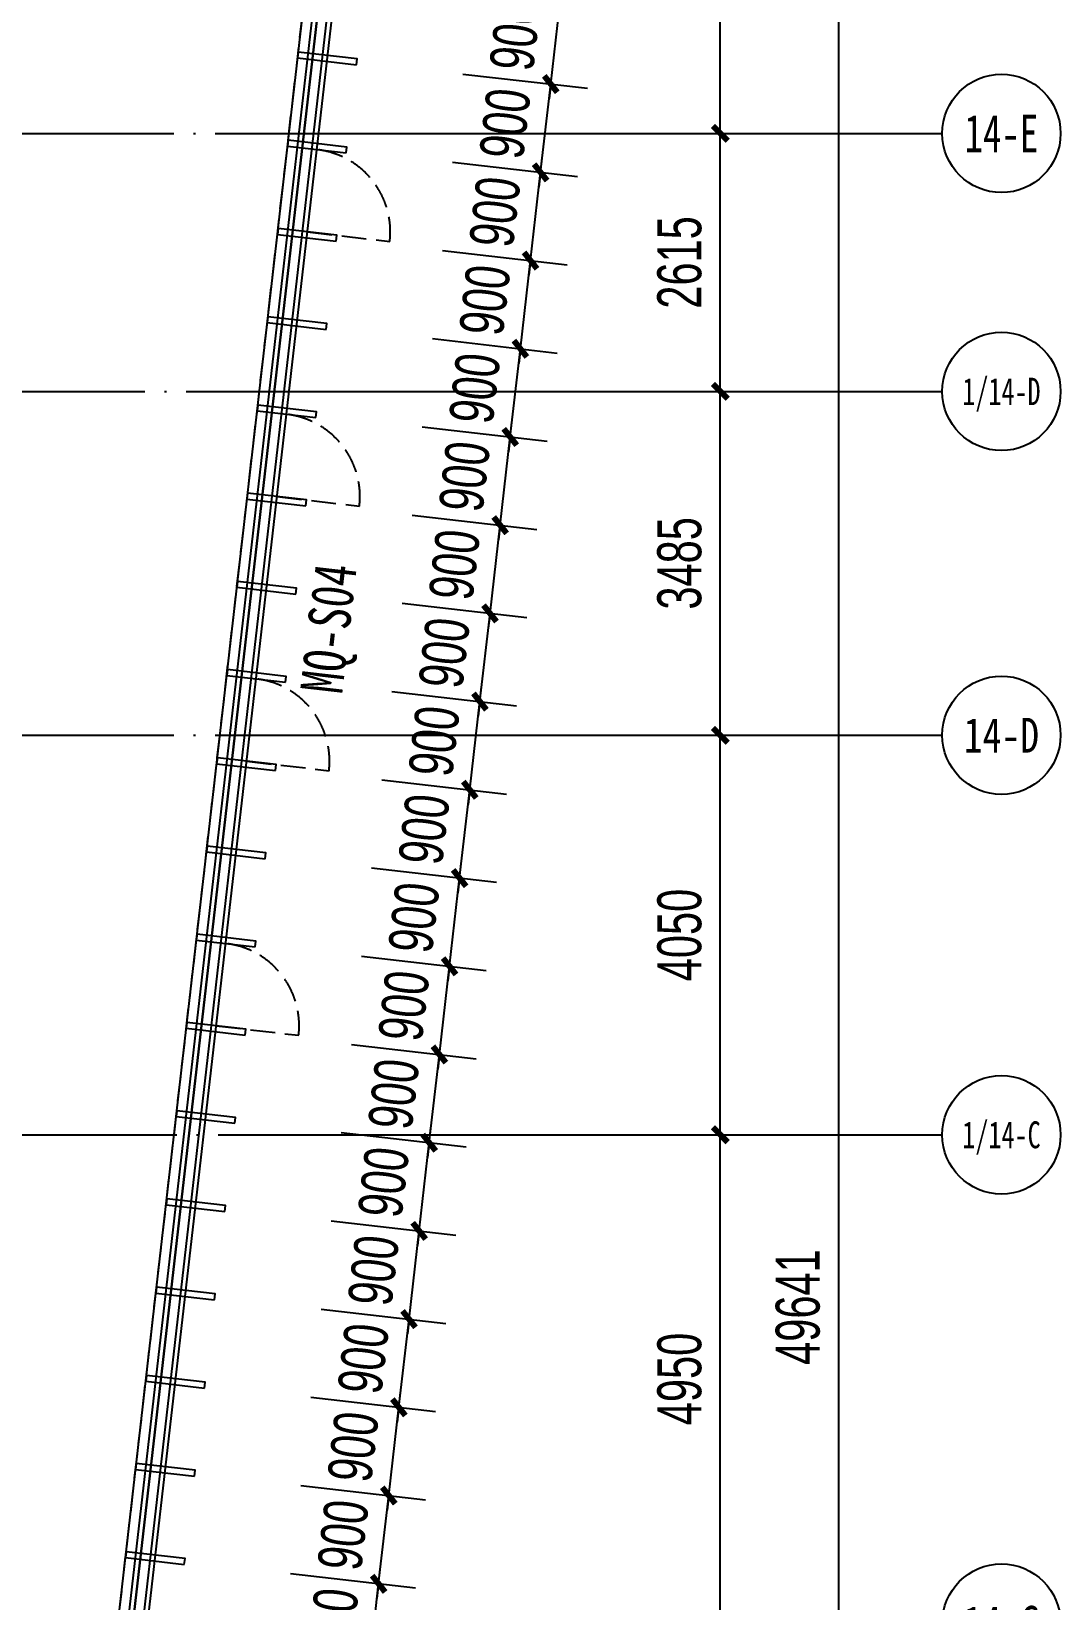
# Model space of a CAD drawing. Extents: x -409435 to 356702, y -107829 to 330904.
# Drawn here: x 117025 to 127460, y 106029 to 121934 of the extents above; entities that cross this region are included whole.
import ezdxf
from ezdxf.enums import TextEntityAlignment as Align
from ezdxf.xclip import XClip

# ---------------------------------------------------------------- set-up
doc = ezdxf.new("R2010")
doc.units = 0
doc.header["$LTSCALE"] = 1000
doc.header["$MEASUREMENT"] = 0
doc.header["$XCLIPFRAME"] = 0
for name, pattern in [('104-14# 核心筒$0$DOTE', [2.42, 2, -0.2, 0.02, -0.2]), ('14#楼幕墙$0$DASH', [0.35, 0.25, -0.1]), ('X-104 14#平面$0$$0$DASH', [0.35, 0.25, -0.1])]:
    doc.linetypes.add(name, pattern=pattern)
for name, color, linetype in [('01-标注_尺寸', 124, 'Continuous'), ('104-14# 核心筒$0$01-标注_轴线坐标', 132, 'Continuous'), ('104-14# 核心筒$0$A_AXIS-轴线', 36, '104-14# 核心筒$0$DOTE'), ('104-14# 核心筒$0$AXIS_TEXT', 7, 'Continuous'), ('14#楼幕墙$0$A-C_玻璃幕墙', 140, 'Continuous'), ('14#楼幕墙$0$A-C_窗', 140, 'Continuous'), ('AXIS_TEXT', 7, 'Continuous'), ('X-104 14#平面$0$02-TEXT_门窗', 151, 'Continuous'), ('X-104 14#平面$0$A-C_玻璃幕墙', 140, 'Continuous'), ('X-104 14#平面$0$A-TECH_结构', 21, 'Continuous')]:
    doc.layers.add(name, color=color, linetype=linetype)
doc.layers.add('X-104 14#平面$0$000套内', color=226, linetype='Continuous', lineweight=30, plot=False)
doc.styles.add('104-14# 核心筒$0$_TCH_AXIS', font='STXIHEI_0.TTF', dxfattribs={"width": 0.8})
doc.styles.add('104-14# 核心筒$0$_TCH_DIM_T3', font='ros.shx', dxfattribs={"width": 0.705882, "bigfont": 'jd.shx'})
doc.styles.add('_TCH_DIM_T3', font='ros.shx', dxfattribs={"width": 0.705882, "bigfont": 'jd.shx'})
doc.styles.add('COMPLEX', font='COMPLEX')
doc.styles.add('X-104 14#平面$0$_TCH_WINDOW', font='STXIHEI_0.TTF', dxfattribs={"width": 0.75, "height": 3.5})
doc.dimstyles.new('104-14# 核心筒$0$_TCH_ARCH&&150', dxfattribs={"dimtxt": 446.25, "dimasz": 150, "dimexe": 375, "dimexo": 450, "dimgap": 189.375, "dimtad": 1, "dimdec": 0, "dimzin": 0, "dimdsep": 46, "dimtxsty": '104-14# 核心筒$0$_TCH_DIM_T3', "dimblk": '104-14# 核心筒$0$_ArchTick', "dimcen": 0.09, "dimclrt": 7, "dimazin": 2, "dimtfac": 1, "dimtdec": 0, "dimtix": 1, "dimtmove": 2, "dimatfit": 3, "dimfxl": 0, "dimtolj": 1, "dimtzin": 0, "dimarcsym": 0})
doc.dimstyles.new('_TCH_ARCH&&150', dxfattribs={"dimtxt": 446.25, "dimasz": 150, "dimexe": 375, "dimexo": 450, "dimgap": 189.375, "dimtad": 1, "dimdec": 0, "dimzin": 0, "dimdsep": 46, "dimtxsty": '_TCH_DIM_T3', "dimblk": 'ARCHTICK', "dimcen": 0.09, "dimclrt": 7, "dimazin": 2, "dimtfac": 1, "dimtdec": 0, "dimtix": 1, "dimtmove": 2, "dimatfit": 3, "dimfxl": 0, "dimtolj": 1, "dimtzin": 0, "dimarcsym": 0})

# ---------------------------------------------------------------- blocks, each defined once
blk = doc.blocks.new('14#楼幕墙$0$A$C103B1A8E')
blk.add_lwpolyline([(0, 0), (60, 0), (60, 600), (0, 600)], close=True)
blk = doc.blocks.new('14#楼幕墙$0$A$C09283E46')
at = {"rotation": 80.9518973650202}
for p in [(81183, 30193), (81041, 29304), (80900, 28415), (80758, 27526), (80617, 26637), (80475, 25749), (80334, 24860), (80192, 23971), (80051, 23082), (79909, 22193), (79767, 21304), (79626, 20416), (79484, 19527), (79343, 18638), (79201, 17749), (79060, 16860), (78918, 15972), (78777, 15083)]:
    blk.add_blockref('14#楼幕墙$0$A$C103B1A8E', p, dxfattribs=at)
blk = doc.blocks.new('14#楼幕墙$0$A$C2CD63A88')
at = {"linetype": '14#楼幕墙$0$DASH'}
blk.add_lwpolyline([(0, 670), (0, -170)], dxfattribs=at)
blk.add_arc((0, 670), 840, 270, 0, dxfattribs=at)
blk = doc.blocks.new('14#楼幕墙')
at = {"layer": '14#楼幕墙$0$A-C_玻璃幕墙'}
for p, q in [((117563, 100200), (120742, 127895)), ((117344, 100044), (120524, 127748)), ((117508, 100161), (120687, 127858)), ((117234, 99966), (120415, 127674))]:
    blk.add_line(p, q, dxfattribs=at)
at = {"layer": '14#楼幕墙$0$A-C_玻璃幕墙', "rotation": 2.499999999999448}
blk.add_blockref('14#楼幕墙$0$A$C09283E46', (40532, 87891), dxfattribs=at)
at = {"layer": '14#楼幕墙$0$A-C_窗', "rotation": 83.45189736509042}
for p in [(120490, 119825), (120182, 117142), (119874, 114460), (119566, 111778)]:
    blk.add_blockref('14#楼幕墙$0$A$C2CD63A88', p, dxfattribs=at)
blk = doc.blocks.new('_AXISO')
blk.add_circle((0, 0), 0.5)
at = {"layer": 'AXIS_TEXT', "style": 'COMPLEX', "width": 1.041667}
blk.add_attdef('A', text='', height=0.56, dxfattribs=at).set_placement((-0.25, -0.28), (0.25, -0.28), align=Align.FIT)
blk = doc.blocks.new('104-14# 核心筒$0$_ArchTick')
at = {"color": 0, "linetype": 'ByBlock', "const_width": 0.4}
blk.add_lwpolyline([(-0.5, -0.5), (0.5, 0.5)], dxfattribs=at)
blk = doc.blocks.new('*D2749')
at = {"layer": '104-14# 核心筒$0$01-标注_轴线坐标', "color": 0, "lineweight": -2, "transparency": 16777216}
for p, q in [((120710, 133825), (125585, 133825)), ((125210, 84184), (125210, 133825)), ((120710, 84184), (125585, 84184))]:
    blk.add_line(p, q, dxfattribs=at)
at = {"layer": 'Defpoints', "color": 0, "transparency": 16777216}
for p in [(120260, 133825), (125210, 133825), (120260, 84184)]:
    blk.add_point(p, dxfattribs=at)
at = {"layer": '104-14# 核心筒$0$01-标注_轴线坐标', "color": 0, "lineweight": -2, "transparency": 16777216, "xscale": 150, "yscale": 150, "zscale": 150}
for p, rotation in [((125210, 133825), 90), ((125210, 84184), 270)]:
    blk.add_blockref('104-14# 核心筒$0$_ArchTick', p, dxfattribs=dict(at, rotation=rotation))
at = {"layer": '104-14# 核心筒$0$01-标注_轴线坐标', "color": 7, "transparency": 16777216, "insert": (124797, 109004), "char_height": 446.2, "attachment_point": 5, "rotation": 90, "style": '104-14# 核心筒$0$_TCH_DIM_T3'}
blk.add_mtext('\\A1;49641', dxfattribs=at)
blk = doc.blocks.new('*D2755')
at = {"layer": '104-14# 核心筒$0$01-标注_轴线坐标', "color": 0, "lineweight": -2, "transparency": 16777216}
for p, q in [((120710, 110750), (124385, 110750)), ((124010, 105800), (124010, 110750)), ((120710, 105800), (124385, 105800))]:
    blk.add_line(p, q, dxfattribs=at)
at = {"layer": 'Defpoints', "color": 0, "transparency": 16777216}
for p in [(120260, 110750), (124010, 110750), (120260, 105800)]:
    blk.add_point(p, dxfattribs=at)
at = {"layer": '104-14# 核心筒$0$01-标注_轴线坐标', "color": 0, "lineweight": -2, "transparency": 16777216, "xscale": 150, "yscale": 150, "zscale": 150}
for p, rotation in [((124010, 110750), 90), ((124010, 105800), 270)]:
    blk.add_blockref('104-14# 核心筒$0$_ArchTick', p, dxfattribs=dict(at, rotation=rotation))
at = {"layer": '104-14# 核心筒$0$01-标注_轴线坐标', "color": 7, "transparency": 16777216, "insert": (123597, 108275), "char_height": 446.2, "attachment_point": 5, "rotation": 90, "style": '104-14# 核心筒$0$_TCH_DIM_T3'}
blk.add_mtext('\\A1;4950', dxfattribs=at)
blk = doc.blocks.new('*D2756')
at = {"layer": '104-14# 核心筒$0$01-标注_轴线坐标', "color": 0, "lineweight": -2, "transparency": 16777216}
for p, q in [((120710, 114800), (124385, 114800)), ((124010, 110750), (124010, 114800)), ((120710, 110750), (124385, 110750))]:
    blk.add_line(p, q, dxfattribs=at)
at = {"layer": 'Defpoints', "color": 0, "transparency": 16777216}
for p in [(120260, 114800), (124010, 114800), (120260, 110750)]:
    blk.add_point(p, dxfattribs=at)
at = {"layer": '104-14# 核心筒$0$01-标注_轴线坐标', "color": 0, "lineweight": -2, "transparency": 16777216, "xscale": 150, "yscale": 150, "zscale": 150}
for p, rotation in [((124010, 114800), 90), ((124010, 110750), 270)]:
    blk.add_blockref('104-14# 核心筒$0$_ArchTick', p, dxfattribs=dict(at, rotation=rotation))
at = {"layer": '104-14# 核心筒$0$01-标注_轴线坐标', "color": 7, "transparency": 16777216, "insert": (123597, 112775), "char_height": 446.2, "attachment_point": 5, "rotation": 90, "style": '104-14# 核心筒$0$_TCH_DIM_T3'}
blk.add_mtext('\\A1;4050', dxfattribs=at)
blk = doc.blocks.new('*D2757')
at = {"layer": '104-14# 核心筒$0$01-标注_轴线坐标', "color": 0, "lineweight": -2, "transparency": 16777216}
for p, q in [((120710, 118285), (124385, 118285)), ((124010, 114800), (124010, 118285)), ((120710, 114800), (124385, 114800))]:
    blk.add_line(p, q, dxfattribs=at)
at = {"layer": 'Defpoints', "color": 0, "transparency": 16777216}
for p in [(120260, 118285), (124010, 118285), (120260, 114800)]:
    blk.add_point(p, dxfattribs=at)
at = {"layer": '104-14# 核心筒$0$01-标注_轴线坐标', "color": 0, "lineweight": -2, "transparency": 16777216, "xscale": 150, "yscale": 150, "zscale": 150}
for p, rotation in [((124010, 118285), 90), ((124010, 114800), 270)]:
    blk.add_blockref('104-14# 核心筒$0$_ArchTick', p, dxfattribs=dict(at, rotation=rotation))
at = {"layer": '104-14# 核心筒$0$01-标注_轴线坐标', "color": 7, "transparency": 16777216, "insert": (123597, 116542), "char_height": 446.2, "attachment_point": 5, "rotation": 90, "style": '104-14# 核心筒$0$_TCH_DIM_T3'}
blk.add_mtext('\\A1;3485', dxfattribs=at)
blk = doc.blocks.new('*D2758')
at = {"layer": '104-14# 核心筒$0$01-标注_轴线坐标', "color": 0, "lineweight": -2, "transparency": 16777216}
for p, q in [((120710, 120900), (124385, 120900)), ((124010, 118285), (124010, 120900)), ((120710, 118285), (124385, 118285))]:
    blk.add_line(p, q, dxfattribs=at)
at = {"layer": 'Defpoints', "color": 0, "transparency": 16777216}
for p in [(120260, 120900), (124010, 120900), (120260, 118285)]:
    blk.add_point(p, dxfattribs=at)
at = {"layer": '104-14# 核心筒$0$01-标注_轴线坐标', "color": 0, "lineweight": -2, "transparency": 16777216, "xscale": 150, "yscale": 150, "zscale": 150}
for p, rotation in [((124010, 120900), 90), ((124010, 118285), 270)]:
    blk.add_blockref('104-14# 核心筒$0$_ArchTick', p, dxfattribs=dict(at, rotation=rotation))
at = {"layer": '104-14# 核心筒$0$01-标注_轴线坐标', "color": 7, "transparency": 16777216, "insert": (123597, 119592), "char_height": 446.2, "attachment_point": 5, "rotation": 90, "style": '104-14# 核心筒$0$_TCH_DIM_T3'}
blk.add_mtext('\\A1;2615', dxfattribs=at)
blk = doc.blocks.new('*D2759')
at = {"layer": '104-14# 核心筒$0$01-标注_轴线坐标', "color": 0, "lineweight": -2, "transparency": 16777216}
for p, q in [((120710, 125010), (124385, 125010)), ((124010, 120900), (124010, 125010)), ((120710, 120900), (124385, 120900))]:
    blk.add_line(p, q, dxfattribs=at)
at = {"layer": 'Defpoints', "color": 0, "transparency": 16777216}
for p in [(120260, 125010), (124010, 125010), (120260, 120900)]:
    blk.add_point(p, dxfattribs=at)
at = {"layer": '104-14# 核心筒$0$01-标注_轴线坐标', "color": 0, "lineweight": -2, "transparency": 16777216, "xscale": 150, "yscale": 150, "zscale": 150}
for p, rotation in [((124010, 125010), 90), ((124010, 120900), 270)]:
    blk.add_blockref('104-14# 核心筒$0$_ArchTick', p, dxfattribs=dict(at, rotation=rotation))
at = {"layer": '104-14# 核心筒$0$01-标注_轴线坐标', "color": 7, "transparency": 16777216, "insert": (123597, 122955), "char_height": 446.2, "attachment_point": 5, "rotation": 90, "style": '104-14# 核心筒$0$_TCH_DIM_T3'}
blk.add_mtext('\\A1;4110', dxfattribs=at)
blk = doc.blocks.new('_ArchTick')
at = {"color": 0, "linetype": 'ByBlock', "const_width": 0.4}
blk.add_lwpolyline([(-0.5, -0.5), (0.5, 0.5)], dxfattribs=at)
blk = doc.blocks.new('*D1641')
at = {"layer": '01-标注_尺寸', "color": 0, "lineweight": -2, "transparency": 16777216}
for p, q in [((119654, 106302), (120919, 106157)), ((120546, 106199), (120563, 106348)), ((120444, 105305), (120546, 106199)), ((119551, 105408), (120816, 105263)), ((120444, 105305), (120426, 105156))]:
    blk.add_line(p, q, dxfattribs=at)
at = {"layer": 'Defpoints', "color": 0, "transparency": 16777216}
for p in [(119207, 106353), (120546, 106199), (119104, 105459)]:
    blk.add_point(p, dxfattribs=at)
at = {"layer": '01-标注_尺寸', "color": 0, "lineweight": -2, "transparency": 16777216, "xscale": 150, "yscale": 150, "zscale": 150}
for p, rotation in [((120546, 106199), 263.4518973646269), ((120444, 105305), 83.45189736462677)]:
    blk.add_blockref('_ArchTick', p, dxfattribs=dict(at, rotation=rotation))
at = {"layer": '01-标注_尺寸', "color": 7, "transparency": 16777216, "insert": (120085, 105799), "char_height": 446.2, "attachment_point": 5, "rotation": 83.4519, "style": '_TCH_DIM_T3'}
blk.add_mtext('\\A1;900', dxfattribs=at)
blk = doc.blocks.new('*D1642')
at = {"layer": '01-标注_尺寸', "color": 0, "lineweight": -2, "transparency": 16777216}
for p, q in [((120649, 107094), (120666, 107243)), ((119757, 107196), (121021, 107051)), ((120546, 106199), (120649, 107094)), ((119654, 106302), (120919, 106157)), ((120546, 106199), (120529, 106050))]:
    blk.add_line(p, q, dxfattribs=at)
at = {"layer": 'Defpoints', "color": 0, "transparency": 16777216}
for p in [(119310, 107247), (120649, 107094), (119207, 106353)]:
    blk.add_point(p, dxfattribs=at)
at = {"layer": '01-标注_尺寸', "color": 0, "lineweight": -2, "transparency": 16777216, "xscale": 150, "yscale": 150, "zscale": 150}
for p, rotation in [((120649, 107094), 263.4518973646267), ((120546, 106199), 83.4518973646267)]:
    blk.add_blockref('_ArchTick', p, dxfattribs=dict(at, rotation=rotation))
at = {"layer": '01-标注_尺寸', "color": 7, "transparency": 16777216, "insert": (120188, 106694), "char_height": 446.2, "attachment_point": 5, "rotation": 83.4519, "style": '_TCH_DIM_T3'}
blk.add_mtext('\\A1;900', dxfattribs=at)
blk = doc.blocks.new('*D1643')
at = {"layer": '01-标注_尺寸', "color": 0, "lineweight": -2, "transparency": 16777216}
for p, q in [((119859, 108090), (121124, 107945)), ((120751, 107988), (120769, 108137)), ((120649, 107094), (120751, 107988)), ((119757, 107196), (121021, 107051)), ((120649, 107094), (120632, 106945))]:
    blk.add_line(p, q, dxfattribs=at)
at = {"layer": 'Defpoints', "color": 0, "transparency": 16777216}
for p in [(119412, 108141), (120751, 107988), (119310, 107247)]:
    blk.add_point(p, dxfattribs=at)
at = {"layer": '01-标注_尺寸', "color": 0, "lineweight": -2, "transparency": 16777216, "xscale": 150, "yscale": 150, "zscale": 150}
for p, rotation in [((120751, 107988), 263.4518973646259), ((120649, 107094), 83.4518973646259)]:
    blk.add_blockref('_ArchTick', p, dxfattribs=dict(at, rotation=rotation))
at = {"layer": '01-标注_尺寸', "color": 7, "transparency": 16777216, "insert": (120290, 107588), "char_height": 446.2, "attachment_point": 5, "rotation": 83.4519, "style": '_TCH_DIM_T3'}
blk.add_mtext('\\A1;900', dxfattribs=at)
blk = doc.blocks.new('*D1644')
at = {"layer": '01-标注_尺寸', "color": 0, "lineweight": -2, "transparency": 16777216}
for p, q in [((119962, 108984), (121227, 108839)), ((120854, 108882), (120871, 109031)), ((120751, 107988), (120854, 108882)), ((119859, 108090), (121124, 107945)), ((120751, 107988), (120734, 107839))]:
    blk.add_line(p, q, dxfattribs=at)
at = {"layer": 'Defpoints', "color": 0, "transparency": 16777216}
for p in [(119515, 109036), (120854, 108882), (119412, 108141)]:
    blk.add_point(p, dxfattribs=at)
at = {"layer": '01-标注_尺寸', "color": 0, "lineweight": -2, "transparency": 16777216, "xscale": 150, "yscale": 150, "zscale": 150}
for p, rotation in [((120854, 108882), 263.4518973646267), ((120751, 107988), 83.45189736462677)]:
    blk.add_blockref('_ArchTick', p, dxfattribs=dict(at, rotation=rotation))
at = {"layer": '01-标注_尺寸', "color": 7, "transparency": 16777216, "insert": (120393, 108482), "char_height": 446.2, "attachment_point": 5, "rotation": 83.4519, "style": '_TCH_DIM_T3'}
blk.add_mtext('\\A1;900', dxfattribs=at)
blk = doc.blocks.new('*D1645')
at = {"layer": '01-标注_尺寸', "color": 0, "lineweight": -2, "transparency": 16777216}
for p, q in [((120957, 109776), (120974, 109925)), ((120065, 109878), (121329, 109733)), ((120854, 108882), (120957, 109776)), ((119962, 108984), (121227, 108839)), ((120854, 108882), (120837, 108733))]:
    blk.add_line(p, q, dxfattribs=at)
at = {"layer": 'Defpoints', "color": 0, "transparency": 16777216}
for p in [(119617, 109930), (120957, 109776), (119515, 109036)]:
    blk.add_point(p, dxfattribs=at)
at = {"layer": '01-标注_尺寸', "color": 0, "lineweight": -2, "transparency": 16777216, "xscale": 150, "yscale": 150, "zscale": 150}
for p, rotation in [((120957, 109776), 263.4518973646271), ((120854, 108882), 83.4518973646271)]:
    blk.add_blockref('_ArchTick', p, dxfattribs=dict(at, rotation=rotation))
at = {"layer": '01-标注_尺寸', "color": 7, "transparency": 16777216, "insert": (120496, 109376), "char_height": 446.2, "attachment_point": 5, "rotation": 83.4519, "style": '_TCH_DIM_T3'}
blk.add_mtext('\\A1;900', dxfattribs=at)
blk = doc.blocks.new('*D1646')
at = {"layer": '01-标注_尺寸', "color": 0, "lineweight": -2, "transparency": 16777216}
for p, q in [((120167, 110772), (121432, 110627)), ((121059, 110670), (121076, 110819)), ((120957, 109776), (121059, 110670)), ((120065, 109878), (121329, 109733)), ((120957, 109776), (120940, 109627))]:
    blk.add_line(p, q, dxfattribs=at)
at = {"layer": 'Defpoints', "color": 0, "transparency": 16777216}
for p in [(119720, 110824), (121059, 110670), (119617, 109930)]:
    blk.add_point(p, dxfattribs=at)
at = {"layer": '01-标注_尺寸', "color": 0, "lineweight": -2, "transparency": 16777216, "xscale": 150, "yscale": 150, "zscale": 150}
for p, rotation in [((121059, 110670), 263.451897364627), ((120957, 109776), 83.45189736462703)]:
    blk.add_blockref('_ArchTick', p, dxfattribs=dict(at, rotation=rotation))
at = {"layer": '01-标注_尺寸', "color": 7, "transparency": 16777216, "insert": (120598, 110270), "char_height": 446.2, "attachment_point": 5, "rotation": 83.4519, "style": '_TCH_DIM_T3'}
blk.add_mtext('\\A1;900', dxfattribs=at)
blk = doc.blocks.new('*D1647')
at = {"layer": '01-标注_尺寸', "color": 0, "lineweight": -2, "transparency": 16777216}
for p, q in [((120270, 111667), (121535, 111521)), ((121162, 111564), (121179, 111713)), ((121059, 110670), (121162, 111564)), ((120167, 110772), (121432, 110627)), ((121059, 110670), (121042, 110521))]:
    blk.add_line(p, q, dxfattribs=at)
at = {"layer": 'Defpoints', "color": 0, "transparency": 16777216}
for p in [(119823, 111718), (121162, 111564), (119720, 110824)]:
    blk.add_point(p, dxfattribs=at)
at = {"layer": '01-标注_尺寸', "color": 0, "lineweight": -2, "transparency": 16777216, "xscale": 150, "yscale": 150, "zscale": 150}
for p, rotation in [((121162, 111564), 263.4518973646262), ((121059, 110670), 83.45189736462622)]:
    blk.add_blockref('_ArchTick', p, dxfattribs=dict(at, rotation=rotation))
at = {"layer": '01-标注_尺寸', "color": 7, "transparency": 16777216, "insert": (120701, 111164), "char_height": 446.2, "attachment_point": 5, "rotation": 83.4519, "style": '_TCH_DIM_T3'}
blk.add_mtext('\\A1;900', dxfattribs=at)
blk = doc.blocks.new('*D1648')
at = {"layer": '01-标注_尺寸', "color": 0, "lineweight": -2, "transparency": 16777216}
for p, q in [((120372, 112561), (121637, 112416)), ((121162, 111564), (121265, 112458)), ((121265, 112458), (121282, 112607)), ((120270, 111667), (121535, 111521)), ((121162, 111564), (121145, 111415))]:
    blk.add_line(p, q, dxfattribs=at)
at = {"layer": 'Defpoints', "color": 0, "transparency": 16777216}
for p in [(119925, 112612), (121265, 112458), (119823, 111718)]:
    blk.add_point(p, dxfattribs=at)
at = {"layer": '01-标注_尺寸', "color": 0, "lineweight": -2, "transparency": 16777216, "xscale": 150, "yscale": 150, "zscale": 150}
for p, rotation in [((121265, 112458), 263.4518973646265), ((121162, 111564), 83.45189736462648)]:
    blk.add_blockref('_ArchTick', p, dxfattribs=dict(at, rotation=rotation))
at = {"layer": '01-标注_尺寸', "color": 7, "transparency": 16777216, "insert": (120804, 112058), "char_height": 446.2, "attachment_point": 5, "rotation": 83.4519, "style": '_TCH_DIM_T3'}
blk.add_mtext('\\A1;900', dxfattribs=at)
blk = doc.blocks.new('*D1649')
at = {"layer": '01-标注_尺寸', "color": 0, "lineweight": -2, "transparency": 16777216}
for p, q in [((120475, 113455), (121740, 113310)), ((121367, 113352), (121384, 113501)), ((121265, 112458), (121367, 113352)), ((120372, 112561), (121637, 112416)), ((121265, 112458), (121248, 112309))]:
    blk.add_line(p, q, dxfattribs=at)
at = {"layer": 'Defpoints', "color": 0, "transparency": 16777216}
for p in [(120028, 113506), (121367, 113352), (119925, 112612)]:
    blk.add_point(p, dxfattribs=at)
at = {"layer": '01-标注_尺寸', "color": 0, "lineweight": -2, "transparency": 16777216, "xscale": 150, "yscale": 150, "zscale": 150}
for p, rotation in [((121367, 113352), 263.4518973646269), ((121265, 112458), 83.45189736462677)]:
    blk.add_blockref('_ArchTick', p, dxfattribs=dict(at, rotation=rotation))
at = {"layer": '01-标注_尺寸', "color": 7, "transparency": 16777216, "insert": (120906, 112952), "char_height": 446.2, "attachment_point": 5, "rotation": 83.4519, "style": '_TCH_DIM_T3'}
blk.add_mtext('\\A1;900', dxfattribs=at)
blk = doc.blocks.new('*D1650')
at = {"layer": '01-标注_尺寸', "color": 0, "lineweight": -2, "transparency": 16777216}
for p, q in [((121470, 114247), (121487, 114396)), ((120578, 114349), (121842, 114204)), ((121367, 113352), (121470, 114247)), ((120475, 113455), (121740, 113310)), ((121367, 113352), (121350, 113203))]:
    blk.add_line(p, q, dxfattribs=at)
at = {"layer": 'Defpoints', "color": 0, "transparency": 16777216}
for p in [(120131, 114400), (121470, 114247), (120028, 113506)]:
    blk.add_point(p, dxfattribs=at)
at = {"layer": '01-标注_尺寸', "color": 0, "lineweight": -2, "transparency": 16777216, "xscale": 150, "yscale": 150, "zscale": 150}
for p, rotation in [((121470, 114247), 263.4518973646266), ((121367, 113352), 83.45189736462663)]:
    blk.add_blockref('_ArchTick', p, dxfattribs=dict(at, rotation=rotation))
at = {"layer": '01-标注_尺寸', "color": 7, "transparency": 16777216, "insert": (121009, 113847), "char_height": 446.2, "attachment_point": 5, "rotation": 83.4519, "style": '_TCH_DIM_T3'}
blk.add_mtext('\\A1;900', dxfattribs=at)
blk = doc.blocks.new('*D1651')
at = {"layer": '01-标注_尺寸', "color": 0, "lineweight": -2, "transparency": 16777216}
for p, q in [((120680, 115243), (121945, 115098)), ((121573, 115141), (121590, 115290)), ((121470, 114247), (121573, 115141)), ((120578, 114349), (121842, 114204)), ((121470, 114247), (121453, 114098))]:
    blk.add_line(p, q, dxfattribs=at)
at = {"layer": 'Defpoints', "color": 0, "transparency": 16777216}
for p in [(120233, 115294), (121573, 115141), (120131, 114400)]:
    blk.add_point(p, dxfattribs=at)
at = {"layer": '01-标注_尺寸', "color": 0, "lineweight": -2, "transparency": 16777216, "xscale": 150, "yscale": 150, "zscale": 150}
for p, rotation in [((121573, 115141), 263.4518973646274), ((121470, 114247), 83.45189736462743)]:
    blk.add_blockref('_ArchTick', p, dxfattribs=dict(at, rotation=rotation))
at = {"layer": '01-标注_尺寸', "color": 7, "transparency": 16777216, "insert": (121111, 114741), "char_height": 446.2, "attachment_point": 5, "rotation": 83.4519, "style": '_TCH_DIM_T3'}
blk.add_mtext('\\A1;900', dxfattribs=at)
blk = doc.blocks.new('*D1652')
at = {"layer": '01-标注_尺寸', "color": 0, "lineweight": -2, "transparency": 16777216}
for p, q in [((120783, 116137), (122048, 115992)), ((121675, 116035), (121692, 116184)), ((121573, 115141), (121675, 116035)), ((120680, 115243), (121945, 115098)), ((121573, 115141), (121555, 114992))]:
    blk.add_line(p, q, dxfattribs=at)
at = {"layer": 'Defpoints', "color": 0, "transparency": 16777216}
for p in [(120336, 116189), (121675, 116035), (120233, 115294)]:
    blk.add_point(p, dxfattribs=at)
at = {"layer": '01-标注_尺寸', "color": 0, "lineweight": -2, "transparency": 16777216, "xscale": 150, "yscale": 150, "zscale": 150}
for p, rotation in [((121675, 116035), 263.4518973646266), ((121573, 115141), 83.45189736462663)]:
    blk.add_blockref('_ArchTick', p, dxfattribs=dict(at, rotation=rotation))
at = {"layer": '01-标注_尺寸', "color": 7, "transparency": 16777216, "insert": (121214, 115635), "char_height": 446.2, "attachment_point": 5, "rotation": 83.4519, "style": '_TCH_DIM_T3'}
blk.add_mtext('\\A1;900', dxfattribs=at)
blk = doc.blocks.new('*D1653')
at = {"layer": '01-标注_尺寸', "color": 0, "lineweight": -2, "transparency": 16777216}
for p, q in [((121778, 116929), (121795, 117078)), ((120886, 117031), (122150, 116886)), ((121675, 116035), (121778, 116929)), ((120783, 116137), (122048, 115992)), ((121675, 116035), (121658, 115886))]:
    blk.add_line(p, q, dxfattribs=at)
at = {"layer": 'Defpoints', "color": 0, "transparency": 16777216}
for p in [(120439, 117083), (121778, 116929), (120336, 116189)]:
    blk.add_point(p, dxfattribs=at)
at = {"layer": '01-标注_尺寸', "color": 0, "lineweight": -2, "transparency": 16777216, "xscale": 150, "yscale": 150, "zscale": 150}
for p, rotation in [((121778, 116929), 263.4518973646261), ((121675, 116035), 83.45189736462608)]:
    blk.add_blockref('_ArchTick', p, dxfattribs=dict(at, rotation=rotation))
at = {"layer": '01-标注_尺寸', "color": 7, "transparency": 16777216, "insert": (121317, 116529), "char_height": 446.2, "attachment_point": 5, "rotation": 83.4519, "style": '_TCH_DIM_T3'}
blk.add_mtext('\\A1;900', dxfattribs=at)
blk = doc.blocks.new('*D1654')
at = {"layer": '01-标注_尺寸', "color": 0, "lineweight": -2, "transparency": 16777216}
for p, q in [((120988, 117925), (122253, 117780)), ((121880, 117823), (121898, 117972)), ((121778, 116929), (121880, 117823)), ((120886, 117031), (122150, 116886)), ((121778, 116929), (121761, 116780))]:
    blk.add_line(p, q, dxfattribs=at)
at = {"layer": 'Defpoints', "color": 0, "transparency": 16777216}
for p in [(120541, 117977), (121880, 117823), (120439, 117083)]:
    blk.add_point(p, dxfattribs=at)
at = {"layer": '01-标注_尺寸', "color": 0, "lineweight": -2, "transparency": 16777216, "xscale": 150, "yscale": 150, "zscale": 150}
for p, rotation in [((121880, 117823), 263.4518973646265), ((121778, 116929), 83.45189736462655)]:
    blk.add_blockref('_ArchTick', p, dxfattribs=dict(at, rotation=rotation))
at = {"layer": '01-标注_尺寸', "color": 7, "transparency": 16777216, "insert": (121419, 117423), "char_height": 446.2, "attachment_point": 5, "rotation": 83.4519, "style": '_TCH_DIM_T3'}
blk.add_mtext('\\A1;900', dxfattribs=at)
blk = doc.blocks.new('*D1655')
at = {"layer": '01-标注_尺寸', "color": 0, "lineweight": -2, "transparency": 16777216}
for p, q in [((121091, 118820), (122356, 118674)), ((121983, 118717), (122000, 118866)), ((121880, 117823), (121983, 118717)), ((120988, 117925), (122253, 117780)), ((121880, 117823), (121863, 117674))]:
    blk.add_line(p, q, dxfattribs=at)
at = {"layer": 'Defpoints', "color": 0, "transparency": 16777216}
for p in [(120644, 118871), (121983, 118717), (120541, 117977)]:
    blk.add_point(p, dxfattribs=at)
at = {"layer": '01-标注_尺寸', "color": 0, "lineweight": -2, "transparency": 16777216, "xscale": 150, "yscale": 150, "zscale": 150}
for p, rotation in [((121983, 118717), 263.4518973646274), ((121880, 117823), 83.45189736462743)]:
    blk.add_blockref('_ArchTick', p, dxfattribs=dict(at, rotation=rotation))
at = {"layer": '01-标注_尺寸', "color": 7, "transparency": 16777216, "insert": (121522, 118317), "char_height": 446.2, "attachment_point": 5, "rotation": 83.4519, "style": '_TCH_DIM_T3'}
blk.add_mtext('\\A1;900', dxfattribs=at)
blk = doc.blocks.new('*D1656')
at = {"layer": '01-标注_尺寸', "color": 0, "lineweight": -2, "transparency": 16777216}
for p, q in [((121193, 119714), (122458, 119569)), ((121983, 118717), (122086, 119611)), ((122086, 119611), (122103, 119760)), ((121091, 118820), (122356, 118674)), ((121983, 118717), (121966, 118568))]:
    blk.add_line(p, q, dxfattribs=at)
at = {"layer": 'Defpoints', "color": 0, "transparency": 16777216}
for p in [(120746, 119765), (122086, 119611), (120644, 118871)]:
    blk.add_point(p, dxfattribs=at)
at = {"layer": '01-标注_尺寸', "color": 0, "lineweight": -2, "transparency": 16777216, "xscale": 150, "yscale": 150, "zscale": 150}
for p, rotation in [((122086, 119611), 263.4518973646269), ((121983, 118717), 83.45189736462677)]:
    blk.add_blockref('_ArchTick', p, dxfattribs=dict(at, rotation=rotation))
at = {"layer": '01-标注_尺寸', "color": 7, "transparency": 16777216, "insert": (121625, 119211), "char_height": 446.2, "attachment_point": 5, "rotation": 83.4519, "style": '_TCH_DIM_T3'}
blk.add_mtext('\\A1;900', dxfattribs=at)
blk = doc.blocks.new('*D1657')
at = {"layer": '01-标注_尺寸', "color": 0, "lineweight": -2, "transparency": 16777216}
for p, q in [((121296, 120608), (122561, 120463)), ((122188, 120505), (122205, 120654)), ((122086, 119611), (122188, 120505)), ((121193, 119714), (122458, 119569)), ((122086, 119611), (122069, 119462))]:
    blk.add_line(p, q, dxfattribs=at)
at = {"layer": 'Defpoints', "color": 0, "transparency": 16777216}
for p in [(120849, 120659), (122188, 120505), (120746, 119765)]:
    blk.add_point(p, dxfattribs=at)
at = {"layer": '01-标注_尺寸', "color": 0, "lineweight": -2, "transparency": 16777216, "xscale": 150, "yscale": 150, "zscale": 150}
for p, rotation in [((122188, 120505), 263.4518973646262), ((122086, 119611), 83.45189736462622)]:
    blk.add_blockref('_ArchTick', p, dxfattribs=dict(at, rotation=rotation))
at = {"layer": '01-标注_尺寸', "color": 7, "transparency": 16777216, "insert": (121727, 120105), "char_height": 446.2, "attachment_point": 5, "rotation": 83.4519, "style": '_TCH_DIM_T3'}
blk.add_mtext('\\A1;900', dxfattribs=at)
blk = doc.blocks.new('*D1658')
at = {"layer": '01-标注_尺寸', "color": 0, "lineweight": -2, "transparency": 16777216}
for p, q in [((122291, 121400), (122308, 121549)), ((121399, 121502), (122664, 121357)), ((122188, 120505), (122291, 121400)), ((121296, 120608), (122561, 120463)), ((122188, 120505), (122171, 120356))]:
    blk.add_line(p, q, dxfattribs=at)
at = {"layer": 'Defpoints', "color": 0, "transparency": 16777216}
for p in [(120952, 121553), (122291, 121400), (120849, 120659)]:
    blk.add_point(p, dxfattribs=at)
at = {"layer": '01-标注_尺寸', "color": 0, "lineweight": -2, "transparency": 16777216, "xscale": 150, "yscale": 150, "zscale": 150}
for p, rotation in [((122291, 121400), 263.4518973646269), ((122188, 120505), 83.45189736462677)]:
    blk.add_blockref('_ArchTick', p, dxfattribs=dict(at, rotation=rotation))
at = {"layer": '01-标注_尺寸', "color": 7, "transparency": 16777216, "insert": (121830, 121000), "char_height": 446.2, "attachment_point": 5, "rotation": 83.4519, "style": '_TCH_DIM_T3'}
blk.add_mtext('\\A1;900', dxfattribs=at)
blk = doc.blocks.new('*D1659')
at = {"layer": '01-标注_尺寸', "color": 0, "lineweight": -2, "transparency": 16777216}
for p, q in [((121501, 122396), (122766, 122251)), ((122394, 122294), (122411, 122443)), ((122291, 121400), (122394, 122294)), ((121399, 121502), (122664, 121357)), ((122291, 121400), (122274, 121251))]:
    blk.add_line(p, q, dxfattribs=at)
at = {"layer": 'Defpoints', "color": 0, "transparency": 16777216}
for p in [(121054, 122447), (122394, 122294), (120952, 121553)]:
    blk.add_point(p, dxfattribs=at)
at = {"layer": '01-标注_尺寸', "color": 0, "lineweight": -2, "transparency": 16777216, "xscale": 150, "yscale": 150, "zscale": 150}
for p, rotation in [((122394, 122294), 263.451897364627), ((122291, 121400), 83.45189736462703)]:
    blk.add_blockref('_ArchTick', p, dxfattribs=dict(at, rotation=rotation))
at = {"layer": '01-标注_尺寸', "color": 7, "transparency": 16777216, "insert": (121932, 121894), "char_height": 446.2, "attachment_point": 5, "rotation": 83.4519, "style": '_TCH_DIM_T3'}
blk.add_mtext('\\A1;900', dxfattribs=at)
blk = doc.blocks.new('104-14# 核心筒')
at = {"layer": '104-14# 核心筒$0$01-标注_轴线坐标'}
for p, q in [((120259.9, 120900), (126259.9, 120900)), ((120259.9, 118284.9), (126259.9, 118284.9)), ((120259.9, 114800), (126259.9, 114800)), ((120259.9, 110750), (126259.9, 110750))]:
    blk.add_line(p, q, dxfattribs=at)
at = {"layer": '104-14# 核心筒$0$A_AXIS-轴线'}
for p, q in [((-9370.1, 120900), (120259.9, 120900)), ((106496.4, 118284.9), (120259.9, 118284.9)), ((-9370.1, 114800), (120259.9, 114800)), ((104400, 110750), (120259.9, 110750))]:
    blk.add_line(p, q, dxfattribs=at)
at = {"layer": '104-14# 核心筒$0$01-标注_轴线坐标'}
ref = blk.add_blockref('_AXISO', (126859.9, 120900), dxfattribs=dict(at, xscale=1200, yscale=1200, zscale=1200))
ref.add_attrib('A', '14-E', dxfattribs={"layer": '104-14# 核心筒$0$AXIS_TEXT', "height": 382.63, "style": '104-14# 核心筒$0$_TCH_AXIS', "width": 0.923518}).set_placement((126486, 120708.7), (127233.8, 120708.7), align=Align.FIT)
ref = blk.add_blockref('_AXISO', (126859.9, 118284.9), dxfattribs=dict(at, xscale=1200, yscale=1200, zscale=1200))
ref.add_attrib('A', '1/14-D', dxfattribs={"layer": '104-14# 核心筒$0$AXIS_TEXT', "height": 277.29, "style": '104-14# 核心筒$0$_TCH_AXIS', "width": 0.840955}).set_placement((126463.5, 118146.2), (127256.4, 118146.2), align=Align.FIT)
ref = blk.add_blockref('_AXISO', (126859.9, 114800), dxfattribs=dict(at, xscale=1200, yscale=1200, zscale=1200))
ref.add_attrib('A', '14-D', dxfattribs={"layer": '104-14# 核心筒$0$AXIS_TEXT', "height": 352.49, "style": '104-14# 核心筒$0$_TCH_AXIS', "width": 0.92479}).set_placement((126478.7, 114623.8), (127241.2, 114623.8), align=Align.FIT)
ref = blk.add_blockref('_AXISO', (126859.9, 110750), dxfattribs=dict(at, xscale=1200, yscale=1200, zscale=1200))
ref.add_attrib('A', '1/14-C', dxfattribs={"layer": '104-14# 核心筒$0$AXIS_TEXT', "height": 272.08, "style": '104-14# 核心筒$0$_TCH_AXIS', "width": 0.840739}).set_placement((126462.6, 110614), (127257.3, 110614), align=Align.FIT)
ref = blk.add_blockref('_AXISO', (126859.9, 105800), dxfattribs=dict(at, xscale=1200, yscale=1200, zscale=1200))
ref.add_attrib('A', '14-C', dxfattribs={"layer": '104-14# 核心筒$0$AXIS_TEXT', "height": 350.32, "style": '104-14# 核心筒$0$_TCH_AXIS', "width": 0.90321}).set_placement((126478.2, 105624.8), (127241.7, 105624.8), align=Align.FIT)
for p1, p2, distance, picture, middle in [((120259.9, 84183.6), (120259.9, 133825), -4950, '*D2749', (124797.4, 109004.3)), ((120259.9, 120900), (120259.9, 125010.4), -3750, '*D2759', (123597.4, 122955.2)), ((120259.9, 118284.9), (120259.9, 120900), -3750, '*D2758', (123597.4, 119592.4)), ((120259.9, 114800), (120259.9, 118284.9), -3750, '*D2757', (123597.4, 116542.4)), ((120259.9, 110750), (120259.9, 114800), -3750, '*D2756', (123597.4, 112775)), ((120259.9, 105800), (120259.9, 110750), -3750, '*D2755', (123597.4, 108275))]:
    dim = blk.add_aligned_dim(p1=p1, p2=p2, distance=distance, dimstyle='104-14# 核心筒$0$_TCH_ARCH&&150', dxfattribs=at)
    dim.commit()
    dim.dimension.update_dxf_attribs({"geometry": picture, "text_midpoint": middle})
blk = doc.blocks.new('X-104 14#平面')
at = {"layer": 'X-104 14#平面$0$000套内'}
blk.add_lwpolyline([(115950, 101100), (117513.1, 101081.9), (120578.2, 127784.4), (99531.2, 133640.3), (92084.5, 106875.7), (95700, 103260.2), (95700, 110500), (98900, 110500), (98900, 110500), (110900, 110500), (110900, 111900), (115950, 111900)], close=True, dxfattribs=at)
at = {"layer": 'X-104 14#平面$0$A-C_玻璃幕墙'}
blk.add_lwpolyline([(109062.3, 84667.9), (119297.3, 99814.5), (117562.9, 100200.5), (120741.8, 127894.6), (99426.9, 133825), (92631.2, 109400), (86987.2, 109400), (86987.2, 110600), (8392.2, 110600), (5688.7, 97881.2), (-2733.6, 99671.4), (-6009.8, 84258.3), (40178.1, 86274.9), (39845.1, 84183.6), (83845.6, 86452.5)], close=True, dxfattribs=at)
at = {"layer": 'X-104 14#平面$0$A-TECH_结构', "linetype": 'X-104 14#平面$0$$0$DASH'}
blk.add_lwpolyline([(120414.6, 127674.3), (99635.5, 133455.6), (96317.6, 121532.1), (85624.2, 124507.3), (87140.3, 129956.4), (83582.3, 130946.3), (66456.4, 115400), (609.3, 115400), (8.3, 112572.3), (4214.3, 111678.3), (1409.8, 98484.1), (-2502.5, 99315.7), (-5635.8, 84574.9), (40532.1, 86590.6), (40199.6, 84502.3), (83848.5, 86753.1), (108910.7, 84979.4), (118802, 99617.3), (117234.1, 99966.3)], close=True, dxfattribs=at)
ref = blk.add_blockref('104-14# 核心筒', (0, 0))
XClip(ref).set_block_clipping_path([(-38664.3623821461, -25500), (139216.5485069363, 330900)])
blk.add_blockref('14#楼幕墙', (0, 0))
at = {"layer": 'X-104 14#平面$0$02-TEXT_门窗', "style": 'X-104 14#平面$0$_TCH_WINDOW', "width": 0.75}
blk.add_text('MQ-S04', height=428.14, rotation=83.4519, dxfattribs=at).set_placement((120175.5, 115206.7))

msp = doc.modelspace()

# ---------------------------------------------------------------- block references
msp.add_blockref('X-104 14#平面', (0, 0))

# ---------------------------------------------------------------- dimensions: what is measured, and where the dimension line sits
at = {"layer": '01-标注_尺寸'}
for p1, p2, picture, middle in [((120951.7, 121553.3), (121054.3, 122447.5), '*D1659', (121932.5, 121893.7)), ((120849.1, 120659.2), (120951.7, 121553.3), '*D1658', (121829.9, 120999.6)), ((120746.4, 119765.1), (120849.1, 120659.2), '*D1657', (121727.2, 120105.4)), ((120643.8, 118870.9), (120746.4, 119765.1), '*D1656', (121624.6, 119211.3)), ((120541.2, 117976.8), (120643.8, 118870.9), '*D1655', (121522, 118317.2)), ((120438.5, 117082.7), (120541.2, 117976.8), '*D1654', (121419.3, 117423.1)), ((120335.9, 116188.6), (120438.5, 117082.7), '*D1653', (121316.7, 116528.9)), ((120233.3, 115294.4), (120335.9, 116188.6), '*D1652', (121214.1, 115634.8)), ((120130.6, 114400.3), (120233.3, 115294.4), '*D1651', (121111.4, 114740.7)), ((120028, 113506.2), (120130.6, 114400.3), '*D1650', (121008.8, 113846.5)), ((119925.4, 112612), (120028, 113506.2), '*D1649', (120906.2, 112952.4)), ((119822.7, 111717.9), (119925.4, 112612), '*D1648', (120803.5, 112058.3)), ((119720.1, 110823.8), (119822.7, 111717.9), '*D1647', (120700.9, 111164.2)), ((119617.5, 109929.7), (119720.1, 110823.8), '*D1646', (120598.3, 110270)), ((119514.8, 109035.5), (119617.5, 109929.7), '*D1645', (120495.6, 109375.9)), ((119412.2, 108141.4), (119514.8, 109035.5), '*D1644', (120393, 108481.8)), ((119309.6, 107247.3), (119412.2, 108141.4), '*D1643', (120290.4, 107587.6)), ((119206.9, 106353.1), (119309.6, 107247.3), '*D1642', (120187.7, 106693.5)), ((119104.3, 105459), (119206.9, 106353.1), '*D1641', (120085.1, 105799.4))]:
    dim = msp.add_aligned_dim(p1=p1, p2=p2, distance=-1348.1, dimstyle='_TCH_ARCH&&150', dxfattribs=at)
    dim.commit()
    dim.dimension.update_dxf_attribs({"geometry": picture, "text_midpoint": middle})

doc.saveas('drawing.dxf')
